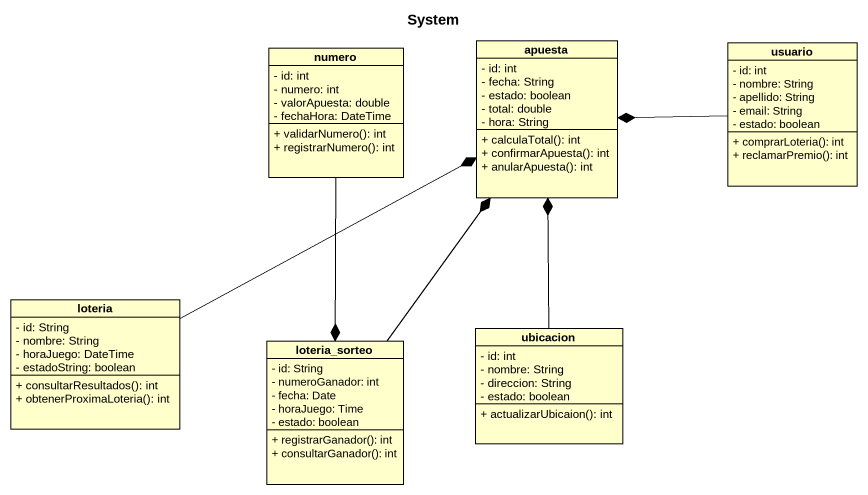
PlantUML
@startuml
title System
hide circle
hide empty members
skinparam classAttributeIconSize 0
class numero {
  - id: int
  - numero: int
  - valorApuesta: double
  - fechaHora: DateTime
  + validarNumero(): int
  + registrarNumero(): int
}
class apuesta {
  - id: int
  - fecha: String
  - estado: boolean
  - total: double
  - hora: String
  + calculaTotal(): int
  + confirmarApuesta(): int
  + anularApuesta(): int
}
class usuario {
  - id: int
  - nombre: String
  - apellido: String
  - email: String
  - estado: boolean
  + comprarLoteria(): int
  + reclamarPremio(): int
}
class loteria {
  - id: String
  - nombre: String
  - horaJuego: DateTime
  - estadoString: boolean
  + consultarResultados(): int
  + obtenerProximaLoteria(): int
}
class loteria_sorteo {
  - id: String
  - numeroGanador: int
  - fecha: Date
  - horaJuego: Time
  - estado: boolean
  + registrarGanador(): int
  + consultarGanador(): int
}
class ubicacion {
  - id: int
  - nombre: String
  - direccion: String
  - estado: boolean
  + actualizarUbicaion(): int
}
numero --* loteria_sorteo
usuario -left-* apuesta
loteria -right-* apuesta
loteria_sorteo -up-* apuesta
ubicacion -up-* apuesta
@enduml
